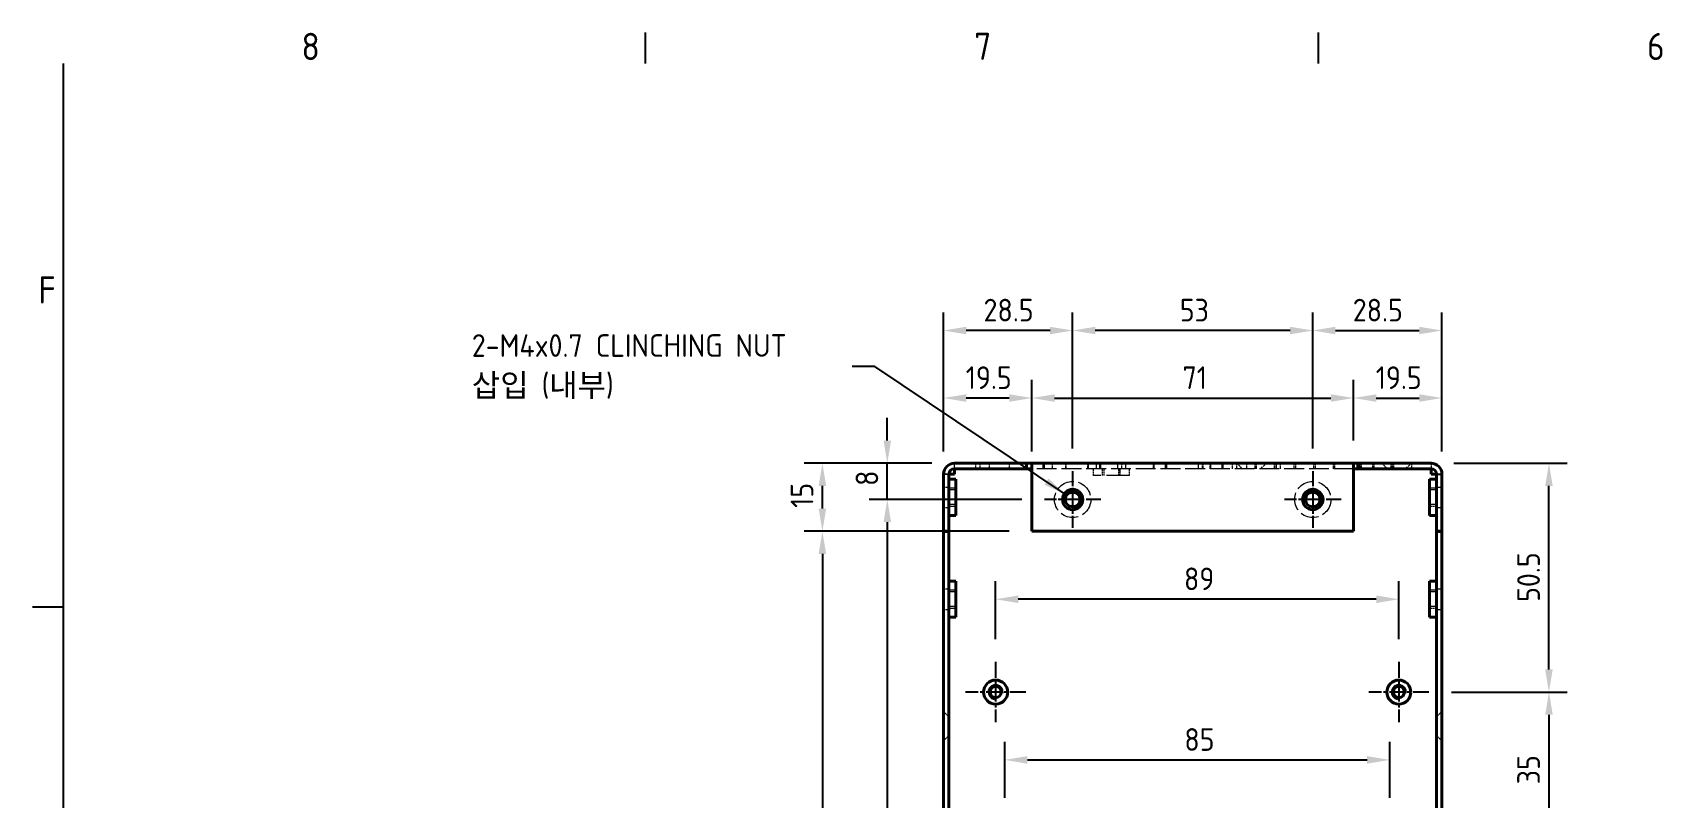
# Model space of a CAD drawing. Header units: millimetres. Extents: x 0 to 1188, y 0 to 840.
# Drawn here: x 13.2 to 372.9, y 657.8 to 826.8 of the extents above; entities that cross this region are included whole.
import ezdxf

# ---------------------------------------------------------------- set-up
doc = ezdxf.new("R2010")
doc.units = ezdxf.units.MM
doc.header["$LTSCALE"] = 2
doc.linetypes.add('CHAIN', pattern=[0.3543, 0.2362, -0.0295, 0.0591, -0.0295])
doc.linetypes.add('DASHED', pattern=[0.2067, 0.1654, -0.0413])
doc.layers.get('0').update_dxf_attribs({"color": 3, "lineweight": 25})
for name, color, linetype, lineweight in [('가려진 것(ISO)', 2, 'DASHED', 18), ('가시적인 것(ISO)', 3, 'Continuous', 40), ('가시적인 좁은 것(ISO)', 3, 'Continuous', 35), ('경계(ISO)', 7, 'Continuous', 25), ('기호(ISO)', 5, 'Continuous', 25), ('중심 표식(ISO)', 1, 'Continuous', 25), ('치수(ISO)', 2, 'Continuous', 25)]:
    doc.layers.add(name, color=color, linetype=linetype, lineweight=lineweight)
doc.styles.add('문자 텍스트_PSTEK_POSCO', font='isocp.shx')
doc.styles.add('치수 텍스트_PSTEK_POSCO', font='isocp.shx')
doc.dimstyles.new('치수_PSTEK_POSCO', dxfattribs={"dimscale": 2, "dimtxt": 2.5, "dimasz": 2.5, "dimexe": 2, "dimexo": 2.5, "dimgap": 1, "dimtad": 1, "dimrnd": 1e-08, "dimdsep": 46, "dimtxsty": '치수 텍스트_PSTEK_POSCO', "dimcen": 0.09, "dimdle": 10, "dimclrd": 7, "dimclre": 7, "dimclrt": 2, "dimadec": 1, "dimazin": 2, "dimtfac": 1, "dimtmove": 0, "dimatfit": 3, "dimfxl": 0, "dimtolj": 1, "dimlwd": -1, "dimlwe": -1, "dimarcsym": 0})
doc.dimstyles.new('치수_PSTEK_POSCO$7', dxfattribs={"dimscale": 2, "dimtxt": 2.5, "dimasz": 2.5, "dimexe": 2, "dimexo": 2.5, "dimgap": 1, "dimtad": 1, "dimrnd": 1e-08, "dimdsep": 46, "dimtxsty": '치수 텍스트_PSTEK_POSCO', "dimcen": 0.09, "dimdle": 10, "dimclrd": 7, "dimclre": 7, "dimclrt": 2, "dimadec": 1, "dimazin": 2, "dimtfac": 1, "dimtmove": 0, "dimatfit": 3, "dimfxl": 0, "dimtolj": 1, "dimlwd": -1, "dimlwe": -1, "dimarcsym": 0})

# ---------------------------------------------------------------- blocks, each defined once
blk = doc.blocks.new('경계 Default Border')
at = {"layer": '경계(ISO)'}
for p, q in [((74.25, 410), (74.25, 413.4)), ((148.5, 410), (148.5, 413.4)), ((10, 350), (6.6, 350))]:
    blk.add_line(p, q, dxfattribs=at)
at = {"layer": '경계(ISO)', "flags": 128}
blk.add_lwpolyline([(10, 10), (10, 410)], dxfattribs=at)
at = {"layer": '경계(ISO)', "color": 2, "char_height": 3, "attachment_point": 7, "style": '문자 텍스트_PSTEK_POSCO'}
for s, insert in [('8', (36.27, 410.37)), ('7', (110.52, 410.39)), ('6', (184.77, 410.37)), ('F', (7.24, 383.5))]:
    blk.add_mtext(s, dxfattribs=dict(at, insert=insert))
blk = doc.blocks.new('*D44')
at = {"layer": 'Defpoints', "color": 0}
for p in [(201.86, 731.77), (216.67, 731.77), (236.52, 723.77)]:
    blk.add_point(p, dxfattribs=at)
at = {"layer": '치수(ISO)', "color": 7}
for p, q in [((201.86, 736.77), (201.86, 741.77)), ((211.67, 731.77), (197.86, 731.77)), ((201.86, 723.77), (201.86, 731.77)), ((231.52, 723.77), (197.86, 723.77)), ((201.86, 718.77), (201.86, 713.77))]:
    blk.add_line(p, q, dxfattribs=at)
for points in [[(201.03, 736.77), (202.69, 736.77), (201.86, 731.77)], [(201.03, 718.77), (202.69, 718.77), (201.86, 723.77)]]:
    blk.add_solid(points, dxfattribs=at)
at = {"layer": '치수(ISO)', "color": 2, "insert": (197.36, 726.77), "char_height": 5, "attachment_point": 4, "rotation": 90, "style": '치수 텍스트_PSTEK_POSCO'}
blk.add_mtext('\\A1;8', dxfattribs=at)
blk = doc.blocks.new('*D45')
at = {"layer": 'Defpoints', "color": 0}
for p in [(187.53, 731.77), (216.67, 731.77), (233.77, 716.77)]:
    blk.add_point(p, dxfattribs=at)
at = {"layer": '치수(ISO)', "color": 7}
for p, q in [((211.67, 731.77), (183.53, 731.77)), ((187.53, 721.77), (187.53, 726.77)), ((228.77, 716.77), (183.53, 716.77))]:
    blk.add_line(p, q, dxfattribs=at)
for points in [[(186.7, 726.77), (188.36, 726.77), (187.53, 731.77)], [(186.7, 721.77), (188.36, 721.77), (187.53, 716.77)]]:
    blk.add_solid(points, dxfattribs=at)
at = {"layer": '치수(ISO)', "color": 2, "insert": (183.03, 721.92), "char_height": 5, "attachment_point": 4, "rotation": 90, "style": '치수 텍스트_PSTEK_POSCO'}
blk.add_mtext('\\A1;15', dxfattribs=at)
blk = doc.blocks.new('*D46')
at = {"layer": 'Defpoints', "color": 0}
for p in [(236.52, 723.77), (201.86, 389.77), (224.17, 389.77)]:
    blk.add_point(p, dxfattribs=at)
at = {"layer": '치수(ISO)', "color": 7}
for p, q in [((231.52, 723.77), (197.86, 723.77)), ((201.86, 718.77), (201.86, 394.77)), ((219.17, 389.77), (197.86, 389.77))]:
    blk.add_line(p, q, dxfattribs=at)
for points in [[(201.03, 718.77), (202.69, 718.77), (201.86, 723.77)], [(201.03, 394.77), (202.69, 394.77), (201.86, 389.77)]]:
    blk.add_solid(points, dxfattribs=at)
at = {"layer": '치수(ISO)', "color": 2, "insert": (197.36, 545.32), "char_height": 5, "attachment_point": 4, "rotation": 90, "style": '치수 텍스트_PSTEK_POSCO'}
blk.add_mtext('\\A1;334', dxfattribs=at)
blk = doc.blocks.new('*D47')
at = {"layer": 'Defpoints', "color": 0}
for p in [(233.77, 716.77), (187.53, 381.77), (214.27, 381.77)]:
    blk.add_point(p, dxfattribs=at)
at = {"layer": '치수(ISO)', "color": 7}
for p, q in [((228.77, 716.77), (183.53, 716.77)), ((187.53, 711.77), (187.53, 386.77)), ((209.27, 381.77), (183.53, 381.77))]:
    blk.add_line(p, q, dxfattribs=at)
for points in [[(186.7, 711.77), (188.36, 711.77), (187.53, 716.77)], [(186.7, 386.77), (188.36, 386.77), (187.53, 381.77)]]:
    blk.add_solid(points, dxfattribs=at)
at = {"layer": '치수(ISO)', "color": 2, "insert": (183.03, 537.97), "char_height": 5, "attachment_point": 4, "rotation": 90, "style": '치수 텍스트_PSTEK_POSCO'}
blk.add_mtext('\\A1;335', dxfattribs=at)
blk = doc.blocks.new('*D48')
at = {"layer": 'Defpoints', "color": 0}
for p in [(214.27, 746.16), (214.27, 729.37), (233.77, 729.37)]:
    blk.add_point(p, dxfattribs=at)
at = {"layer": '치수(ISO)', "color": 7}
for p, q in [((214.27, 734.37), (214.27, 750.16)), ((233.77, 734.37), (233.77, 750.16)), ((228.77, 746.16), (219.27, 746.16))]:
    blk.add_line(p, q, dxfattribs=at)
for points in [[(219.27, 746.99), (219.27, 745.33), (214.27, 746.16)], [(228.77, 746.99), (228.77, 745.33), (233.77, 746.16)]]:
    blk.add_solid(points, dxfattribs=at)
at = {"layer": '치수(ISO)', "color": 2, "insert": (219.16, 750.66), "char_height": 5, "attachment_point": 4, "style": '치수 텍스트_PSTEK_POSCO'}
blk.add_mtext('\\A1;19.5', dxfattribs=at)
blk = doc.blocks.new('*D49')
at = {"layer": 'Defpoints', "color": 0}
for p in [(304.77, 746.16), (233.77, 731.77), (304.77, 731.77)]:
    blk.add_point(p, dxfattribs=at)
at = {"layer": '치수(ISO)', "color": 7}
for p, q in [((233.77, 736.77), (233.77, 750.16)), ((304.77, 736.77), (304.77, 750.16)), ((238.77, 746.16), (299.77, 746.16))]:
    blk.add_line(p, q, dxfattribs=at)
for points in [[(238.77, 746.99), (238.77, 745.33), (233.77, 746.16)], [(299.77, 746.99), (299.77, 745.33), (304.77, 746.16)]]:
    blk.add_solid(points, dxfattribs=at)
at = {"layer": '치수(ISO)', "color": 2, "insert": (267.02, 750.66), "char_height": 5, "attachment_point": 4, "style": '치수 텍스트_PSTEK_POSCO'}
blk.add_mtext('\\A1;71', dxfattribs=at)
blk = doc.blocks.new('*D50')
at = {"layer": 'Defpoints', "color": 0}
for p in [(324.27, 746.16), (304.77, 731.77), (324.27, 729.37)]:
    blk.add_point(p, dxfattribs=at)
at = {"layer": '치수(ISO)', "color": 7}
for p, q in [((304.77, 736.77), (304.77, 750.16)), ((324.27, 734.37), (324.27, 750.16)), ((309.77, 746.16), (319.27, 746.16))]:
    blk.add_line(p, q, dxfattribs=at)
for points in [[(309.77, 746.99), (309.77, 745.33), (304.77, 746.16)], [(319.27, 746.99), (319.27, 745.33), (324.27, 746.16)]]:
    blk.add_solid(points, dxfattribs=at)
at = {"layer": '치수(ISO)', "color": 2, "insert": (309.66, 750.66), "char_height": 5, "attachment_point": 4, "style": '치수 텍스트_PSTEK_POSCO'}
blk.add_mtext('\\A1;19.5', dxfattribs=at)
blk = doc.blocks.new('*D51')
at = {"layer": 'Defpoints', "color": 0}
for p in [(242.77, 761.06), (242.77, 730.02), (295.77, 730.02)]:
    blk.add_point(p, dxfattribs=at)
at = {"layer": '치수(ISO)', "color": 7}
for p, q in [((242.77, 735.02), (242.77, 765.06)), ((295.77, 735.02), (295.77, 765.06)), ((290.77, 761.06), (247.77, 761.06))]:
    blk.add_line(p, q, dxfattribs=at)
for points in [[(247.77, 761.89), (247.77, 760.23), (242.77, 761.06)], [(290.77, 761.89), (290.77, 760.23), (295.77, 761.06)]]:
    blk.add_solid(points, dxfattribs=at)
at = {"layer": '치수(ISO)', "color": 2, "insert": (266.42, 765.56), "char_height": 5, "attachment_point": 4, "style": '치수 텍스트_PSTEK_POSCO'}
blk.add_mtext('\\A1;53', dxfattribs=at)
blk = doc.blocks.new('*D52')
at = {"layer": 'Defpoints', "color": 0}
for p in [(324.27, 761.06), (295.77, 730.02), (324.27, 729.37)]:
    blk.add_point(p, dxfattribs=at)
at = {"layer": '치수(ISO)', "color": 7}
for p, q in [((295.77, 735.02), (295.77, 765.06)), ((324.27, 734.37), (324.27, 765.06)), ((300.77, 761.06), (319.27, 761.06))]:
    blk.add_line(p, q, dxfattribs=at)
for points in [[(300.77, 761.89), (300.77, 760.23), (295.77, 761.06)], [(319.27, 761.89), (319.27, 760.23), (324.27, 761.06)]]:
    blk.add_solid(points, dxfattribs=at)
at = {"layer": '치수(ISO)', "color": 2, "insert": (304.6, 765.56), "char_height": 5, "attachment_point": 4, "style": '치수 텍스트_PSTEK_POSCO'}
blk.add_mtext('\\A1;28.5', dxfattribs=at)
blk = doc.blocks.new('*D53')
at = {"layer": 'Defpoints', "color": 0}
for p in [(214.27, 761.06), (214.27, 729.37), (242.77, 730.02)]:
    blk.add_point(p, dxfattribs=at)
at = {"layer": '치수(ISO)', "color": 7}
for p, q in [((214.27, 734.37), (214.27, 765.06)), ((242.77, 735.02), (242.77, 765.06)), ((237.77, 761.06), (219.27, 761.06))]:
    blk.add_line(p, q, dxfattribs=at)
for points in [[(219.27, 761.89), (219.27, 760.23), (214.27, 761.06)], [(237.77, 761.89), (237.77, 760.23), (242.77, 761.06)]]:
    blk.add_solid(points, dxfattribs=at)
at = {"layer": '치수(ISO)', "color": 2, "insert": (223.1, 765.56), "char_height": 5, "attachment_point": 4, "style": '치수 텍스트_PSTEK_POSCO'}
blk.add_mtext('\\A1;28.5', dxfattribs=at)
blk = doc.blocks.new('*D91')
at = {"layer": 'Defpoints', "color": 0}
for p in [(321.87, 731.77), (347.9, 731.77), (321.42, 681.27)]:
    blk.add_point(p, dxfattribs=at)
at = {"layer": '치수(ISO)', "color": 7}
for p, q in [((326.87, 731.77), (351.9, 731.77)), ((347.9, 686.27), (347.9, 726.77)), ((326.42, 681.27), (351.9, 681.27))]:
    blk.add_line(p, q, dxfattribs=at)
for points in [[(347.07, 726.77), (348.73, 726.77), (347.9, 731.77)], [(347.07, 686.27), (348.73, 686.27), (347.9, 681.27)]]:
    blk.add_solid(points, dxfattribs=at)
at = {"layer": '치수(ISO)', "color": 2, "insert": (343.4, 701.17), "char_height": 5, "attachment_point": 4, "rotation": 90, "style": '치수 텍스트_PSTEK_POSCO'}
blk.add_mtext('\\A1;50.5', dxfattribs=at)
blk = doc.blocks.new('*D92')
at = {"layer": 'Defpoints', "color": 0}
for p in [(321.42, 681.27), (319.42, 646.27), (347.9, 646.27)]:
    blk.add_point(p, dxfattribs=at)
at = {"layer": '치수(ISO)', "color": 7}
for p, q in [((326.42, 681.27), (351.9, 681.27)), ((347.9, 676.27), (347.9, 651.27)), ((324.42, 646.27), (351.9, 646.27))]:
    blk.add_line(p, q, dxfattribs=at)
for points in [[(347.07, 676.27), (348.73, 676.27), (347.9, 681.27)], [(347.07, 651.27), (348.73, 651.27), (347.9, 646.27)]]:
    blk.add_solid(points, dxfattribs=at)
at = {"layer": '치수(ISO)', "color": 2, "insert": (343.4, 660.92), "char_height": 5, "attachment_point": 4, "rotation": 90, "style": '치수 텍스트_PSTEK_POSCO'}
blk.add_mtext('\\A1;35', dxfattribs=at)
blk = doc.blocks.new('*D93')
at = {"layer": 'Defpoints', "color": 0}
for p in [(225.77, 701.76), (225.77, 687.92), (314.77, 687.92)]:
    blk.add_point(p, dxfattribs=at)
at = {"layer": '치수(ISO)', "color": 7}
for p, q in [((225.77, 692.92), (225.77, 705.76)), ((314.77, 692.92), (314.77, 705.76)), ((309.77, 701.76), (230.77, 701.76))]:
    blk.add_line(p, q, dxfattribs=at)
for points in [[(230.77, 702.59), (230.77, 700.92), (225.77, 701.76)], [(309.77, 702.59), (309.77, 700.92), (314.77, 701.76)]]:
    blk.add_solid(points, dxfattribs=at)
at = {"layer": '치수(ISO)', "color": 2, "insert": (267.34, 706.26), "char_height": 5, "attachment_point": 4, "style": '치수 텍스트_PSTEK_POSCO'}
blk.add_mtext('\\A1;89', dxfattribs=at)
blk = doc.blocks.new('*D94')
at = {"layer": 'Defpoints', "color": 0}
for p in [(312.77, 666.31), (227.77, 652.92), (312.77, 652.92)]:
    blk.add_point(p, dxfattribs=at)
at = {"layer": '치수(ISO)', "color": 7}
for p, q in [((227.77, 657.92), (227.77, 670.31)), ((312.77, 657.92), (312.77, 670.31)), ((232.77, 666.31), (307.77, 666.31))]:
    blk.add_line(p, q, dxfattribs=at)
for points in [[(232.77, 667.14), (232.77, 665.47), (227.77, 666.31)], [(307.77, 667.14), (307.77, 665.47), (312.77, 666.31)]]:
    blk.add_solid(points, dxfattribs=at)
at = {"layer": '치수(ISO)', "color": 2, "insert": (267.42, 670.81), "char_height": 5, "attachment_point": 4, "style": '치수 텍스트_PSTEK_POSCO'}
blk.add_mtext('\\A1;85', dxfattribs=at)

msp = doc.modelspace()

# ---------------------------------------------------------------- linework, layer by layer
at = {"layer": '가려진 것(ISO)', "ltscale": 1.142718}
for p, q in [((221.32, 731.772), (221.32, 730.572)), ((222.27, 731.772), (222.27, 730.572)), ((224.32, 731.772), (224.32, 730.572)), ((228.77, 731.772), (228.77, 730.572)), ((233.52, 731.772), (233.52, 730.572)), ((233.79, 730.572), (233.79, 731.772)), ((236.249, 730.572), (236.249, 731.772)), ((236.27, 730.572), (236.27, 731.772)), ((236.52, 730.572), (236.52, 731.772)), ((238.22, 731.772), (238.22, 730.572)), ((241.22, 731.772), (241.22, 730.572)), ((241.27, 731.772), (241.27, 730.572)), ((246.02, 731.772), (246.02, 730.572)), ((246.17, 731.772), (246.17, 730.572)), ((246.27, 730.572), (246.27, 731.772)), ((246.29, 730.572), (246.29, 731.772)), ((248.749, 730.572), (248.749, 731.772)), ((249.02, 730.572), (249.02, 731.772)), ((252.664, 731.772), (252.664, 730.572)), ((252.756, 730.572), (252.756, 731.772)), ((253.584, 731.772), (253.584, 730.572)), ((260.52, 731.772), (260.52, 730.572)), ((260.79, 730.572), (260.79, 731.772)), ((263.249, 730.572), (263.249, 731.772)), ((263.27, 730.572), (263.27, 731.772)), ((263.52, 730.572), (263.52, 731.772)), ((270.556, 730.572), (270.556, 731.772)), ((271.384, 731.772), (271.384, 730.572)), ((271.476, 731.772), (271.476, 730.572)), ((273.02, 731.772), (273.02, 730.572)), ((273.27, 730.572), (273.27, 731.772)), ((273.29, 730.572), (273.29, 731.772)), ((275.749, 730.572), (275.749, 731.772)), ((276.02, 730.572), (276.02, 731.772)), ((277.97, 731.772), (277.97, 730.572)), ((278.95, 731.772), (278.95, 730.572)), ((281.17, 731.772), (281.17, 730.572)), ((282.95, 731.772), (282.95, 730.572)), ((283.28, 731.772), (283.28, 730.572)), ((287.28, 731.772), (287.28, 730.572)), ((287.61, 731.772), (287.61, 730.572)), ((287.664, 731.772), (287.664, 730.572)), ((287.756, 730.572), (287.756, 731.772)), ((288.584, 731.772), (288.584, 730.572)), ((291.61, 731.772), (291.61, 730.572)), ((291.94, 731.772), (291.94, 730.572)), ((295.94, 731.772), (295.94, 730.572)), ((296.27, 731.772), (296.27, 730.572)), ((300.27, 731.772), (300.27, 730.572)), ((300.6, 731.772), (300.6, 730.572)), ((304.6, 731.772), (304.6, 730.572)), ((304.93, 731.772), (304.93, 730.572)), ((305.556, 730.572), (305.556, 731.772)), ((306.384, 731.772), (306.384, 730.572)), ((306.476, 731.772), (306.476, 730.572)), ((308.93, 731.772), (308.93, 730.572)), ((309.26, 731.772), (309.26, 730.572)), ((312.97, 731.772), (312.97, 730.572)), ((313.26, 731.772), (313.26, 730.572)), ((313.59, 731.772), (313.59, 730.572)), ((317.59, 731.772), (317.59, 730.572)), ((215.47, 729.372), (214.27, 729.372)), ((215.47, 729.302), (214.27, 729.302)), ((323.07, 729.372), (324.27, 729.372)), ((323.07, 729.302), (324.27, 729.302)), ((214.27, 726.522), (215.47, 726.522)), ((323.07, 726.522), (324.27, 726.522)), ((214.27, 722.022), (215.47, 722.022)), ((323.07, 722.022), (324.27, 722.022)), ((214.27, 704.022), (215.47, 704.022)), ((323.07, 704.022), (324.27, 704.022)), ((214.27, 699.522), (215.47, 699.522)), ((323.07, 699.522), (324.27, 699.522))]:
    msp.add_line(p, q, dxfattribs=at)
at = {"layer": '가려진 것(ISO)', "ltscale": 0.018947}
for p, q in [((223.27, 731.772), (223.27, 731.792)), ((223.344, 731.772), (223.344, 731.792)), ((223.972, 731.772), (223.972, 731.792)), ((224.77, 731.772), (224.77, 731.792)), ((224.961, 731.772), (224.961, 731.792)), ((225.943, 731.772), (225.943, 731.792)), ((226.02, 731.772), (226.02, 731.792)), ((227.52, 731.772), (227.52, 731.792)), ((227.679, 731.772), (227.679, 731.792)), ((228.644, 731.772), (228.644, 731.792)), ((228.77, 731.772), (228.77, 731.792)), ((230.167, 731.772), (230.167, 731.792)), ((230.244, 731.772), (230.244, 731.792)), ((230.27, 731.772), (230.27, 731.792)), ((230.412, 731.772), (230.412, 731.792)), ((230.568, 731.772), (230.568, 731.792)), ((230.862, 731.772), (230.862, 731.792)), ((231.089, 731.772), (231.089, 731.792)), ((232.222, 731.772), (232.222, 731.792)), ((232.601, 731.772), (232.601, 731.792)), ((232.826, 731.772), (232.826, 731.792)), ((233.144, 731.772), (233.144, 731.792)), ((233.204, 731.772), (233.204, 731.792)), ((233.287, 731.772), (233.287, 731.792)), ((233.481, 731.772), (233.481, 731.792)), ((233.689, 731.772), (233.689, 731.792)), ((234.382, 731.772), (234.382, 731.792)), ((234.399, 731.772), (234.399, 731.792)), ((234.72, 731.772), (234.72, 731.792)), ((235.326, 731.772), (235.326, 731.792)), ((235.346, 731.772), (235.346, 731.792)), ((235.96, 731.772), (235.96, 731.792)), ((236.428, 731.772), (236.428, 731.792)), ((237.346, 731.772), (237.346, 731.792)), ((237.453, 731.772), (237.453, 731.792)), ((237.662, 731.772), (237.662, 731.792)), ((237.813, 731.772), (237.813, 731.792)), ((237.922, 731.772), (237.922, 731.792)), ((238.081, 731.772), (238.081, 731.792)), ((238.094, 731.772), (238.094, 731.792)), ((238.331, 731.772), (238.331, 731.792)), ((238.379, 731.772), (238.379, 731.792)), ((238.44, 731.772), (238.44, 731.792)), ((238.556, 731.772), (238.556, 731.792)), ((238.872, 731.772), (238.872, 731.792)), ((239.069, 731.772), (239.069, 731.792)), ((239.304, 731.772), (239.304, 731.792)), ((239.541, 731.772), (239.541, 731.792)), ((239.589, 731.772), (239.589, 731.792)), ((239.65, 731.772), (239.65, 731.792)), ((239.812, 731.772), (239.812, 731.792)), ((239.868, 731.772), (239.868, 731.792)), ((239.874, 731.772), (239.874, 731.792)), ((240.052, 731.772), (240.052, 731.792)), ((240.128, 731.772), (240.128, 731.792)), ((240.16, 731.772), (240.16, 731.792)), ((240.163, 731.772), (240.163, 731.792)), ((240.951, 731.772), (240.951, 731.792)), ((241.234, 731.772), (241.234, 731.792)), ((241.81, 731.772), (241.81, 731.792)), ((241.882, 731.772), (241.882, 731.792)), ((242.109, 731.772), (242.109, 731.792)), ((242.254, 731.772), (242.254, 731.792)), ((242.699, 731.772), (242.699, 731.792)), ((242.705, 731.772), (242.705, 731.792)), ((242.753, 731.772), (242.753, 731.792)), ((242.958, 731.772), (242.958, 731.792)), ((243.098, 731.772), (243.098, 731.792)), ((243.113, 731.772), (243.113, 731.792)), ((243.711, 731.772), (243.711, 731.792)), ((244.065, 731.772), (244.065, 731.792)), ((244.34, 731.772), (244.34, 731.792)), ((260.931, 731.772), (260.931, 731.792)), ((261.895, 731.772), (261.895, 731.792)), ((263.49, 731.772), (263.49, 731.792)), ((263.66, 731.772), (263.66, 731.792)), ((264.442, 731.772), (264.442, 731.792)), ((264.614, 731.772), (264.614, 731.792)), ((265.262, 731.772), (265.262, 731.792)), ((265.635, 731.772), (265.635, 731.792)), ((266.048, 731.772), (266.048, 731.792)), ((266.259, 731.772), (266.259, 731.792)), ((266.358, 731.772), (266.358, 731.792)), ((266.713, 731.772), (266.713, 731.792)), ((267.142, 731.772), (267.142, 731.792)), ((267.465, 731.772), (267.465, 731.792)), ((267.596, 731.772), (267.596, 731.792)), ((268.188, 731.772), (268.188, 731.792)), ((268.706, 731.772), (268.706, 731.792)), ((269.33, 731.772), (269.33, 731.792)), ((269.699, 731.772), (269.699, 731.792)), ((269.705, 731.772), (269.705, 731.792)), ((269.784, 731.772), (269.784, 731.792)), ((269.958, 731.772), (269.958, 731.792)), ((269.981, 731.772), (269.981, 731.792)), ((270.214, 731.772), (270.214, 731.792)), ((270.536, 731.772), (270.536, 731.792)), ((270.668, 731.772), (270.668, 731.792)), ((271.065, 731.772), (271.065, 731.792)), ((271.259, 731.772), (271.259, 731.792)), ((271.632, 731.772), (271.632, 731.792)), ((271.713, 731.772), (271.713, 731.792)), ((272.28, 731.772), (272.28, 731.792)), ((272.45, 731.772), (272.45, 731.792)), ((273.095, 731.772), (273.095, 731.792)), ((273.232, 731.772), (273.232, 731.792)), ((273.251, 731.772), (273.251, 731.792)), ((273.389, 731.772), (273.389, 731.792)), ((273.405, 731.772), (273.405, 731.792)), ((273.644, 731.772), (273.644, 731.792)), ((273.901, 731.772), (273.901, 731.792)), ((274.037, 731.772), (274.037, 731.792)), ((274.053, 731.772), (274.053, 731.792)), ((274.195, 731.772), (274.195, 731.792)), ((274.278, 731.772), (274.278, 731.792)), ((274.334, 731.772), (274.334, 731.792)), ((274.341, 731.772), (274.341, 731.792)), ((274.594, 731.772), (274.594, 731.792)), ((274.626, 731.772), (274.626, 731.792)), ((275.666, 731.772), (275.666, 731.792)), ((275.7, 731.772), (275.7, 731.792)), ((276.348, 731.772), (276.348, 731.792)), ((276.63, 731.772), (276.63, 731.792)), ((278.154, 731.772), (278.154, 731.792)), ((278.231, 731.772), (278.231, 731.792)), ((278.399, 731.772), (278.399, 731.792)), ((278.555, 731.772), (278.555, 731.792)), ((278.849, 731.772), (278.849, 731.792)), ((279.075, 731.772), (279.075, 731.792)), ((280.208, 731.772), (280.208, 731.792)), ((281.191, 731.772), (281.191, 731.792)), ((282.811, 731.772), (282.811, 731.792)), ((283.439, 731.772), (283.439, 731.792)), ((284.159, 731.772), (284.159, 731.792)), ((284.884, 731.772), (284.884, 731.792)), ((284.969, 731.772), (284.969, 731.792)), ((285.366, 731.772), (285.366, 731.792)), ((285.741, 731.772), (285.741, 731.792)), ((285.858, 731.772), (285.858, 731.792)), ((286.782, 731.772), (286.782, 731.792)), ((287.765, 731.772), (287.765, 731.792))]:
    msp.add_line(p, q, dxfattribs=at)
at = {"layer": '가려진 것(ISO)', "ltscale": 13.211268}
msp.add_line((304.77, 730.572), (233.77, 730.572), dxfattribs=at)
at = {"layer": '가려진 것(ISO)', "ltscale": 0.009423}
for p, q in [((245.57, 731.772), (245.57, 731.782)), ((245.77, 731.772), (245.77, 731.762)), ((247.27, 731.772), (247.27, 731.782)), ((248.77, 731.772), (248.77, 731.782)), ((249.77, 731.772), (249.77, 731.782)), ((250.92, 731.772), (250.92, 731.782)), ((251.62, 731.772), (251.62, 731.782)), ((252.77, 731.772), (252.77, 731.782)), ((253.77, 731.772), (253.77, 731.782)), ((255.27, 731.772), (255.27, 731.782)), ((256.77, 731.772), (256.77, 731.762)), ((256.97, 731.772), (256.97, 731.782))]:
    msp.add_line(p, q, dxfattribs=at)
at = {"layer": '가려진 것(ISO)', "ltscale": 13.932237}
msp.add_line((245.77, 731.762), (256.77, 731.762), dxfattribs=at)
at = {"layer": '가려진 것(ISO)', "ltscale": 1.428422}
for p, q in [((247.27, 730.572), (247.27, 729.072)), ((249.27, 730.572), (249.27, 729.072)), ((249.649, 730.572), (249.649, 729.072)), ((252.891, 730.572), (252.891, 729.072)), ((253.27, 729.072), (253.27, 730.572)), ((255.27, 730.572), (255.27, 729.072)), ((216.97, 726.272), (215.47, 726.272)), ((216.97, 725.893), (215.47, 725.893)), ((323.07, 726.272), (321.57, 726.272)), ((323.07, 725.893), (321.57, 725.893)), ((216.97, 722.651), (215.47, 722.651)), ((215.47, 722.272), (216.97, 722.272)), ((323.07, 722.651), (321.57, 722.651)), ((321.57, 722.272), (323.07, 722.272)), ((216.97, 703.772), (215.47, 703.772)), ((216.97, 703.393), (215.47, 703.393)), ((323.07, 703.772), (321.57, 703.772)), ((323.07, 703.393), (321.57, 703.393)), ((216.97, 700.151), (215.47, 700.151)), ((215.47, 699.772), (216.97, 699.772)), ((323.07, 700.151), (321.57, 700.151)), ((321.57, 699.772), (323.07, 699.772))]:
    msp.add_line(p, q, dxfattribs=at)
at = {"layer": '가려진 것(ISO)', "ltscale": 1.133194}
for p, q in [((248.02, 730.572), (248.02, 731.762)), ((254.52, 730.572), (254.52, 731.762))]:
    msp.add_line(p, q, dxfattribs=at)
at = {"layer": '가려진 것(ISO)', "ltscale": 1.616089}
for p, q in [((280.22, 730.572), (279.02, 731.772)), ((284.32, 730.572), (285.52, 731.772)), ((312.22, 730.572), (311.02, 731.772)), ((316.32, 730.572), (317.52, 731.772))]:
    msp.add_line(p, q, dxfattribs=at)
at = {"layer": '가려진 것(ISO)', "ltscale": 15.198803}
msp.add_line((255.27, 729.072), (247.27, 729.072), dxfattribs=at)
at = {"layer": '가려진 것(ISO)', "ltscale": 1.481406}
for p, q in [((215.37, 675.922), (214.27, 677.022)), ((323.17, 675.922), (324.27, 677.022)), ((215.37, 671.622), (214.27, 670.522)), ((323.17, 671.622), (324.27, 670.522))]:
    msp.add_line(p, q, dxfattribs=at)
at = {"layer": '가려진 것(ISO)', "ltscale": 6.432465}
for p, q in [((215.37, 671.622), (215.37, 675.922)), ((323.17, 671.622), (323.17, 675.922))]:
    msp.add_line(p, q, dxfattribs=at)
at = {"layer": '가려진 것(ISO)', "ltscale": 0.095135}
for p, q in [((215.37, 675.922), (215.47, 675.922)), ((323.07, 675.922), (323.17, 675.922)), ((215.37, 671.622), (215.47, 671.622)), ((323.07, 671.622), (323.17, 671.622))]:
    msp.add_line(p, q, dxfattribs=at)
at = {"layer": '가려진 것(ISO)', "ltscale": 12.159042}
for centre in [(242.77, 723.772), (295.77, 723.772)]:
    msp.add_circle(centre, 4, dxfattribs=at)
at = {"layer": '가려진 것(ISO)', "ltscale": 1.142718}
for points in [[(216.67, 730.572), (216.67, 730.972), (216.67, 731.372), (216.67, 731.772)], [(321.87, 731.772), (321.87, 731.372), (321.87, 730.972), (321.87, 730.572)]]:
    msp.add_open_spline(points, degree=3, dxfattribs=at)
at = {"layer": '가려진 것(ISO)', "ltscale": 2.388643}
for points in [[(214.27, 729.302), (214.27, 729.317), (214.749, 729.333), (215.47, 729.349)], [(324.27, 729.302), (324.27, 729.317), (323.791, 729.333), (323.069, 729.349)]]:
    msp.add_open_spline(points, degree=3, dxfattribs=at)
at = {"layer": '가시적인 것(ISO)'}
for p, q in [((232.57, 731.772), (216.67, 731.772)), ((232.57, 730.572), (216.67, 730.572)), ((216.67, 730.572), (216.67, 729.372)), ((222.605, 731.772), (222.605, 731.792)), ((222.605, 731.792), (224.711, 731.792)), ((224.711, 731.792), (224.878, 731.792)), ((224.711, 731.772), (224.711, 731.792)), ((224.878, 731.792), (226.567, 731.792)), ((224.878, 731.772), (224.878, 731.792)), ((226.567, 731.792), (227.076, 731.792)), ((226.567, 731.772), (226.567, 731.792)), ((227.076, 731.772), (227.076, 731.792)), ((227.076, 731.792), (227.649, 731.792)), ((227.649, 731.792), (228.447, 731.792)), ((227.649, 731.772), (227.649, 731.792)), ((228.447, 731.772), (228.447, 731.792)), ((228.447, 731.792), (229.217, 731.792)), ((229.217, 731.792), (229.404, 731.792)), ((229.217, 731.772), (229.217, 731.792)), ((229.404, 731.772), (229.404, 731.792)), ((229.404, 731.792), (229.768, 731.792)), ((229.768, 731.772), (229.768, 731.792)), ((230.708, 731.792), (231.713, 731.792)), ((231.713, 731.772), (231.713, 731.792)), ((231.967, 731.792), (232.139, 731.792)), ((231.967, 731.772), (231.967, 731.792)), ((232.139, 731.792), (233.828, 731.792)), ((232.139, 731.772), (232.139, 731.792)), ((232.57, 731.772), (233.77, 731.772)), ((232.57, 730.572), (232.57, 731.772)), ((233.77, 730.572), (232.57, 730.572)), ((233.77, 731.772), (304.77, 731.772)), ((233.77, 731.772), (233.77, 729.372)), ((233.828, 731.772), (233.828, 731.792)), ((233.828, 731.792), (234.34, 731.792)), ((234.34, 731.792), (234.347, 731.792)), ((234.34, 731.772), (234.34, 731.792)), ((234.347, 731.772), (234.347, 731.792)), ((234.347, 731.792), (234.975, 731.792)), ((234.975, 731.772), (234.975, 731.792)), ((234.975, 731.792), (235.828, 731.792)), ((235.828, 731.772), (235.828, 731.792)), ((235.828, 731.792), (236.456, 731.792)), ((236.456, 731.772), (236.456, 731.792)), ((236.602, 731.772), (236.602, 731.792)), ((236.602, 731.792), (236.712, 731.792)), ((236.712, 731.772), (236.712, 731.792)), ((236.713, 731.792), (238.82, 731.792)), ((236.713, 731.772), (236.713, 731.792)), ((238.82, 731.772), (238.82, 731.792)), ((238.986, 731.772), (238.986, 731.792)), ((238.986, 731.792), (240.676, 731.792)), ((240.676, 731.772), (240.676, 731.792)), ((240.676, 731.792), (240.791, 731.792)), ((240.791, 731.772), (240.791, 731.792)), ((240.791, 731.792), (241.644, 731.792)), ((241.644, 731.772), (241.644, 731.792)), ((241.644, 731.792), (242.272, 731.792)), ((242.272, 731.772), (242.272, 731.792)), ((242.642, 731.772), (242.642, 731.792)), ((242.991, 731.772), (242.991, 731.792)), ((244.713, 731.772), (244.713, 731.792)), ((257.27, 731.782), (245.27, 731.782)), ((245.27, 731.772), (245.27, 731.782)), ((257.27, 731.772), (257.27, 731.782)), ((260.327, 731.772), (260.327, 731.792)), ((260.327, 731.792), (260.9, 731.792)), ((260.9, 731.792), (261.699, 731.792)), ((260.9, 731.772), (260.9, 731.792)), ((261.699, 731.772), (261.699, 731.792)), ((261.699, 731.792), (262.469, 731.792)), ((262.469, 731.772), (262.469, 731.792)), ((262.841, 731.772), (262.841, 731.792)), ((264.924, 731.772), (264.924, 731.792)), ((264.924, 731.792), (265.439, 731.792)), ((265.439, 731.772), (265.439, 731.792)), ((265.439, 731.792), (265.986, 731.792)), ((265.986, 731.772), (265.986, 731.792)), ((266.162, 731.772), (266.162, 731.792)), ((266.575, 731.772), (266.575, 731.792)), ((266.575, 731.792), (266.909, 731.792)), ((266.909, 731.792), (267.163, 731.792)), ((266.909, 731.772), (266.909, 731.792)), ((267.163, 731.792), (267.791, 731.792)), ((267.163, 731.772), (267.163, 731.792)), ((267.791, 731.792), (268.644, 731.792)), ((267.791, 731.772), (267.791, 731.792)), ((268.644, 731.792), (269.272, 731.792)), ((268.644, 731.772), (268.644, 731.792)), ((269.272, 731.772), (269.272, 731.792)), ((269.272, 731.792), (269.43, 731.792)), ((269.43, 731.772), (269.43, 731.792)), ((269.43, 731.792), (269.642, 731.792)), ((269.642, 731.772), (269.642, 731.792)), ((269.991, 731.772), (269.991, 731.792)), ((270.532, 731.792), (271.571, 731.792)), ((270.532, 731.772), (270.532, 731.792)), ((271.571, 731.792), (272.199, 731.792)), ((271.571, 731.772), (271.571, 731.792)), ((272.199, 731.772), (272.199, 731.792)), ((272.449, 731.792), (273.293, 731.792)), ((272.449, 731.772), (272.449, 731.792)), ((273.293, 731.792), (273.978, 731.792)), ((273.293, 731.772), (273.293, 731.792)), ((273.978, 731.792), (274.823, 731.792)), ((273.978, 731.772), (273.978, 731.792)), ((274.823, 731.772), (274.823, 731.792)), ((275.062, 731.772), (275.062, 731.792)), ((275.062, 731.792), (275.635, 731.792)), ((275.635, 731.792), (276.434, 731.792)), ((275.635, 731.772), (275.635, 731.792)), ((276.434, 731.772), (276.434, 731.792)), ((276.434, 731.792), (277.204, 731.792)), ((277.204, 731.772), (277.204, 731.792)), ((277.39, 731.772), (277.39, 731.792)), ((277.39, 731.792), (277.755, 731.792)), ((277.755, 731.772), (277.755, 731.792)), ((278.695, 731.792), (279.699, 731.792)), ((279.699, 731.772), (279.699, 731.792)), ((280.125, 731.792), (281.815, 731.792)), ((280.125, 731.772), (280.125, 731.792)), ((281.815, 731.772), (281.815, 731.792)), ((282.072, 731.772), (282.072, 731.792)), ((282.072, 731.792), (284.179, 731.792)), ((284.179, 731.772), (284.179, 731.792)), ((284.179, 731.792), (284.185, 731.792)), ((284.185, 731.792), (284.88, 731.792)), ((284.185, 731.772), (284.185, 731.792)), ((284.88, 731.792), (285.344, 731.792)), ((284.88, 731.772), (284.88, 731.792)), ((285.344, 731.792), (285.796, 731.792)), ((285.344, 731.772), (285.344, 731.792)), ((285.796, 731.792), (286.521, 731.792)), ((285.796, 731.772), (285.796, 731.792)), ((286.521, 731.792), (286.553, 731.792)), ((286.521, 731.772), (286.521, 731.792)), ((286.553, 731.772), (286.553, 731.792)), ((286.699, 731.772), (286.699, 731.792)), ((286.699, 731.792), (288.389, 731.792)), ((288.389, 731.772), (288.389, 731.792)), ((304.77, 731.772), (305.97, 731.772)), ((304.77, 729.372), (304.77, 731.772)), ((305.97, 730.572), (304.77, 730.572)), ((321.87, 731.772), (305.97, 731.772)), ((305.97, 731.772), (305.97, 730.572)), ((321.87, 730.572), (305.97, 730.572)), ((321.87, 729.372), (321.87, 730.572)), ((214.27, 716.772), (214.27, 729.372)), ((215.47, 716.772), (215.47, 729.372)), ((215.47, 728.272), (216.97, 728.272)), ((216.97, 728.272), (216.97, 720.272)), ((233.77, 716.772), (233.77, 729.372)), ((304.77, 729.372), (304.77, 716.772)), ((321.57, 720.272), (321.57, 728.272)), ((323.07, 728.272), (321.57, 728.272)), ((323.07, 716.772), (323.07, 729.372)), ((324.27, 716.772), (324.27, 729.372)), ((215.47, 720.272), (216.97, 720.272)), ((323.07, 720.272), (321.57, 720.272)), ((214.27, 716.702), (214.27, 716.772)), ((215.47, 716.772), (214.27, 716.772)), ((214.27, 398.772), (214.27, 716.702)), ((215.47, 716.702), (214.27, 716.702)), ((215.47, 716.772), (215.47, 716.702)), ((215.47, 398.772), (215.47, 716.702)), ((304.77, 716.772), (233.77, 716.772)), ((323.07, 716.772), (324.27, 716.772)), ((323.07, 716.772), (323.07, 716.702)), ((323.07, 398.772), (323.07, 716.702)), ((323.07, 716.702), (324.27, 716.702)), ((324.27, 716.702), (324.27, 716.772)), ((324.27, 398.772), (324.27, 716.702)), ((215.47, 705.772), (216.97, 705.772)), ((216.97, 705.772), (216.97, 697.772)), ((321.57, 697.772), (321.57, 705.772)), ((323.07, 705.772), (321.57, 705.772)), ((215.47, 697.772), (216.97, 697.772)), ((323.07, 697.772), (321.57, 697.772))]:
    msp.add_line(p, q, dxfattribs=at)
for centre, radius in [((242.77, 723.772), 2.25), ((242.77, 723.772), 1.621), ((295.77, 723.772), 2.25), ((295.77, 723.772), 1.621), ((225.77, 681.272), 2.65), ((314.77, 681.272), 2.65), ((225.77, 681.272), 1.23), ((314.77, 681.272), 1.23)]:
    msp.add_circle(centre, radius, dxfattribs=at)
for centre, radius, start, end in [((216.67, 729.372), 2.4, 90, 180), ((216.67, 729.372), 1.2, 90, 180), ((321.87, 729.372), 2.4, 0, 90), ((321.87, 729.372), 1.2, 0, 90)]:
    msp.add_arc(centre, radius, start, end, dxfattribs=at)
for points, knots in [([(229.768, 731.792), (229.771, 731.792), (229.775, 731.792), (229.81, 731.792), (229.833, 731.792), (229.923, 731.792), (229.986, 731.792), (230.06, 731.792)], [-0.072058419, -0.072058419, -0.072058419, -0.072058419, -0.046927244, -0.046927244, -0.026381775, -0.026381775, 0, 0, 0, 0]), ([(230.06, 731.792), (230.148, 731.792), (230.243, 731.792), (230.388, 731.792), (230.501, 731.792), (230.708, 731.792)], [-0.21288316, -0.21288316, -0.21288316, -0.21288316, -0.0621121, -0.0621121, 0, 0, 0, 0]), ([(242.271, 731.792), (242.289, 731.792), (242.306, 731.792), (242.408, 731.792), (242.513, 731.792), (242.64, 731.792)], [-0.053860873, -0.053860873, -0.053860873, -0.053860873, -0.045123352, -0.045123352, 0, 0, 0, 0]), ([(242.642, 731.792), (242.693, 731.792), (242.754, 731.792), (242.836, 731.792), (242.908, 731.792), (242.991, 731.792)], [-0.069321454, -0.069321454, -0.069321454, -0.069321454, -0.025991023, -0.025991023, 0, 0, 0, 0]), ([(242.991, 731.792), (243.066, 731.792), (243.143, 731.792), (243.262, 731.792), (243.348, 731.792), (243.487, 731.792)], [-0.11839992, -0.11839992, -0.11839992, -0.11839992, -0.04162901, -0.04162901, 0, 0, 0, 0]), ([(243.487, 731.792), (243.668, 731.792), (243.848, 731.792), (244.147, 731.792), (244.263, 731.792), (244.437, 731.792), (244.536, 731.792), (244.685, 731.792), (244.702, 731.792), (244.713, 731.792)], [-0.30374022, -0.30374022, -0.30374022, -0.30374022, -0.20100779, -0.20100779, -0.1197389, -0.1197389, -0.05991751, -0.05991751, 0, 0, 0, 0]), ([(262.841, 731.792), (262.845, 731.792), (262.85, 731.792), (262.89, 731.792), (262.919, 731.792), (263.034, 731.792), (263.128, 731.792), (263.297, 731.792), (263.411, 731.792), (263.703, 731.792), (263.878, 731.792), (264.053, 731.792)], [-0.15843163, -0.15843163, -0.15843163, -0.15843163, -0.14013872, -0.14013872, -0.12365409, -0.12365409, -0.09432906, -0.09432906, -0.052529, -0.052529, 0, 0, 0, 0]), ([(264.053, 731.792), (264.147, 731.792), (264.241, 731.792), (264.419, 731.792), (264.502, 731.792), (264.709, 731.792), (264.822, 731.792), (264.921, 731.792), (264.922, 731.792), (264.924, 731.792)], [-0.3119822, -0.3119822, -0.3119822, -0.3119822, -0.25569179, -0.25569179, -0.20406462, -0.20406462, -0.12094848, -0.12094848, -0.11953318, -0.11953318, -0.11953318, -0.11953318]), ([(265.986, 731.792), (265.989, 731.792), (265.996, 731.792), (266.018, 731.792), (266.033, 731.792), (266.088, 731.792), (266.123, 731.792), (266.162, 731.792)], [-0.045137685, -0.045137685, -0.045137685, -0.045137685, -0.025757622, -0.025757622, -0.013096853, -0.013096853, 0, 0, 0, 0]), ([(266.162, 731.792), (266.214, 731.792), (266.28, 731.792), (266.38, 731.792), (266.463, 731.792), (266.575, 731.792)], [-0.097824115, -0.097824115, -0.097824115, -0.097824115, -0.033745402, -0.033745402, 0, 0, 0, 0]), ([(269.642, 731.792), (269.693, 731.792), (269.754, 731.792), (269.836, 731.792), (269.908, 731.792), (269.991, 731.792)], [-0.069321454, -0.069321454, -0.069321454, -0.069321454, -0.025991023, -0.025991023, 0, 0, 0, 0]), ([(269.991, 731.792), (270.066, 731.792), (270.143, 731.792), (270.262, 731.792), (270.348, 731.792), (270.487, 731.792)], [-0.11839992, -0.11839992, -0.11839992, -0.11839992, -0.04162901, -0.04162901, 0, 0, 0, 0]), ([(272.199, 731.792), (272.241, 731.792), (272.285, 731.792), (272.369, 731.792), (272.409, 731.792), (272.449, 731.792)], [-0.06728298, -0.06728298, -0.06728298, -0.06728298, -0.052528997, -0.052528997, -0.040037899, -0.040037899, -0.040037899, -0.040037899]), ([(274.823, 731.792), (274.834, 731.792), (274.844, 731.792), (274.89, 731.792), (274.958, 731.792), (275.062, 731.792)], [-0.052286589, -0.052286589, -0.052286589, -0.052286589, -0.041629007, -0.041629007, -0.006407528, -0.006407528, -0.006407528, -0.006407528]), ([(277.755, 731.792), (277.757, 731.792), (277.762, 731.792), (277.796, 731.792), (277.82, 731.792), (277.909, 731.792), (277.972, 731.792), (278.046, 731.792)], [-0.072058419, -0.072058419, -0.072058419, -0.072058419, -0.046927244, -0.046927244, -0.026381775, -0.026381775, 0, 0, 0, 0]), ([(278.046, 731.792), (278.135, 731.792), (278.23, 731.792), (278.374, 731.792), (278.488, 731.792), (278.695, 731.792)], [-0.21288316, -0.21288316, -0.21288316, -0.21288316, -0.0621121, -0.0621121, 0, 0, 0, 0]), ([(215.47, 729.349), (215.524, 729.35), (215.579, 729.351), (215.635, 729.352), (215.957, 729.359), (216.313, 729.366), (216.67, 729.372)], [1.04719755, 1.04719755, 1.04719755, 1.04719755, 1.12498905, 1.12498905, 1.12498905, 1.57079633, 1.57079633, 1.57079633, 1.57079633]), ([(216.67, 729.372), (216.135, 729.352), (215.626, 729.332), (215.502, 729.312), (215.481, 729.309), (215.47, 729.305), (215.47, 729.302)], [0, 0, 0, 0, 1.337845, 1.337845, 1.337845, 1.5707963, 1.5707963, 1.5707963, 1.5707963]), ([(323.069, 729.349), (323.016, 729.35), (322.961, 729.351), (322.905, 729.352), (322.583, 729.359), (322.226, 729.366), (321.87, 729.372)], [1.04719755, 1.04719755, 1.04719755, 1.04719755, 1.12498905, 1.12498905, 1.12498905, 1.57079633, 1.57079633, 1.57079633, 1.57079633]), ([(321.87, 729.372), (322.405, 729.352), (322.914, 729.332), (323.037, 729.312), (323.059, 729.309), (323.07, 729.305), (323.07, 729.302)], [0, 0, 0, 0, 1.337845, 1.337845, 1.337845, 1.5707963, 1.5707963, 1.5707963, 1.5707963])]:
    msp.add_open_spline(points, degree=3, knots=knots, dxfattribs=at)
for points in [[(236.712, 731.792), (236.712, 731.792), (236.712, 731.792), (236.713, 731.792)], [(238.82, 731.792), (238.822, 731.792), (238.824, 731.792), (238.826, 731.792)], [(238.826, 731.792), (238.882, 731.792), (238.936, 731.792), (238.986, 731.792)], [(242.64, 731.792), (242.641, 731.792), (242.642, 731.792), (242.642, 731.792)], [(270.487, 731.792), (270.502, 731.792), (270.517, 731.792), (270.532, 731.792)]]:
    msp.add_open_spline(points, degree=3, dxfattribs=at)
at = {"layer": '가시적인 좁은 것(ISO)'}
for centre, radius, start, end in [((242.77, 723.772), 2, 280, 190), ((295.77, 723.772), 2, 280, 190), ((225.77, 681.272), 1.5, 350, 260), ((314.77, 681.272), 1.5, 350, 260)]:
    msp.add_arc(centre, radius, start, end, dxfattribs=at)
at = {"layer": '중심 표식(ISO)', "linetype": 'CHAIN', "ltscale": 6.944946}
for p, q in [((242.77, 730.022), (242.77, 717.522)), ((295.77, 730.022), (295.77, 717.522)), ((249.02, 723.772), (236.52, 723.772)), ((302.02, 723.772), (289.52, 723.772))]:
    msp.add_line(p, q, dxfattribs=at)
at = {"layer": '중심 표식(ISO)', "linetype": 'CHAIN', "ltscale": 7.389429}
for p, q in [((225.77, 687.922), (225.77, 674.622)), ((314.77, 687.922), (314.77, 674.622)), ((232.42, 681.272), (219.12, 681.272)), ((321.42, 681.272), (308.12, 681.272))]:
    msp.add_line(p, q, dxfattribs=at)

# ---------------------------------------------------------------- block references
at = {"xscale": 2, "yscale": 2, "zscale": 2}
msp.add_blockref('경계 Default Border', (0, 0), dxfattribs=at)

# ---------------------------------------------------------------- texts
at = {"layer": '기호(ISO)', "color": 2, "insert": (110.146, 753.105), "char_height": 5, "width": 81.94362, "attachment_point": 4, "line_spacing_factor": 1.05, "style": '치수 텍스트_PSTEK_POSCO'}
msp.add_mtext('{2-M4x0.7 CLINCHING NUT\\P삽입 (내부)}', dxfattribs=at)

# ---------------------------------------------------------------- dimensions: what is measured, and where the dimension line sits
at = {"layer": '치수(ISO)', "color": 7}
for base, p1, p2, angle, override, picture, middle in [((214.27, 761.06), (242.77, 730.022), (214.27, 729.372), 180, {"dimdec": 2, "dimtp": 0, "dimtm": 0, "dimtdec": 2, "dimtofl": 0, "dimatfit": 1}, '*D53', (228.52, 761.06)), ((242.77, 761.06), (295.77, 730.022), (242.77, 730.022), 180, {"dimdec": 2, "dimtp": 0, "dimtm": 0, "dimtdec": 2, "dimtofl": 0, "dimatfit": 1}, '*D51', (269.27, 761.06)), ((324.27, 761.06), (295.77, 730.022), (324.27, 729.372), 180, {"dimdec": 2, "dimtp": 0, "dimtm": 0, "dimtdec": 2, "dimtofl": 0, "dimatfit": 1}, '*D52', (310.02, 761.06)), ((201.86, 731.772), (236.52, 723.772), (216.67, 731.772), 90, {"dimdec": 2, "dimtp": 0, "dimtm": 0, "dimtdec": 2, "dimtofl": 1, "dimatfit": 1}, '*D44', (201.86, 727.772)), ((187.53, 731.772), (233.77, 716.772), (216.67, 731.772), 90, {"dimdec": 2, "dimtp": 0, "dimtm": 0, "dimtdec": 2, "dimtofl": 0, "dimatfit": 1}, '*D45', (187.53, 724.272)), ((347.901, 731.772), (321.42, 681.272), (321.87, 731.772), 90, {"dimdec": 2, "dimtp": 0, "dimtm": 0, "dimtdec": 2, "dimtofl": 0, "dimatfit": 1}, '*D91', (347.901, 706.522)), ((201.86, 389.772), (236.52, 723.772), (224.17, 389.772), 90, {"dimdec": 2, "dimtp": 0, "dimtm": 0, "dimtdec": 2, "dimtofl": 0, "dimatfit": 1}, '*D46', (201.86, 550.072)), ((187.53, 381.772), (233.77, 716.772), (214.27, 381.772), 90, {"dimdec": 2, "dimtp": 0, "dimtm": 0, "dimtdec": 2, "dimtofl": 0, "dimatfit": 1}, '*D47', (187.53, 542.572)), ((225.77, 701.756), (314.77, 687.922), (225.77, 687.922), 180, {"dimdec": 2, "dimtp": 0, "dimtm": 0, "dimtdec": 2, "dimtofl": 0, "dimatfit": 1}, '*D93', (270.27, 701.756)), ((347.901, 646.272), (321.42, 681.272), (319.42, 646.272), 90, {"dimdec": 2, "dimtp": 0, "dimtm": 0, "dimtdec": 2, "dimtofl": 0, "dimatfit": 1}, '*D92', (347.901, 663.772)), ((312.77, 666.306), (227.77, 652.922), (312.77, 652.922), 180, {"dimdec": 2, "dimtp": 0, "dimtm": 0, "dimtdec": 2, "dimtofl": 0, "dimatfit": 1}, '*D94', (270.27, 666.306))]:
    dim = msp.add_linear_dim(base=base, p1=p1, p2=p2, angle=angle, dimstyle='치수_PSTEK_POSCO', override=override, dxfattribs=at)
    dim.commit()
    dim.dimension.update_dxf_attribs({"geometry": picture, "text_midpoint": middle, "dimtype": 160})
for base, p1, p2, picture, middle in [((214.27, 746.159), (233.77, 729.372), (214.27, 729.372), '*D48', (224.02, 746.159)), ((304.77, 746.159), (233.77, 731.772), (304.77, 731.772), '*D49', (269.27, 746.159)), ((324.27, 746.159), (304.77, 731.772), (324.27, 729.372), '*D50', (314.52, 746.159))]:
    dim = msp.add_linear_dim(base=base, p1=p1, p2=p2, dimstyle='치수_PSTEK_POSCO', override={"dimdec": 2, "dimtp": 0, "dimtm": 0, "dimtdec": 2, "dimtofl": 0, "dimatfit": 1}, dxfattribs=at)
    dim.commit()
    dim.dimension.update_dxf_attribs({"geometry": picture, "text_midpoint": middle, "dimtype": 160})

# ---------------------------------------------------------------- leaders
at = {"layer": '기호(ISO)', "color": 7, "annotation_type": 0, "has_hookline": 1, "hookline_direction": 1, "text_width": 71.627}
msp.add_leader([(241.132, 724.92), (199.09, 753.105), (194.09, 753.105)], dimstyle='치수_PSTEK_POSCO$7', override={"dimtad": 0}, dxfattribs=at)

doc.saveas('drawing.dxf')
